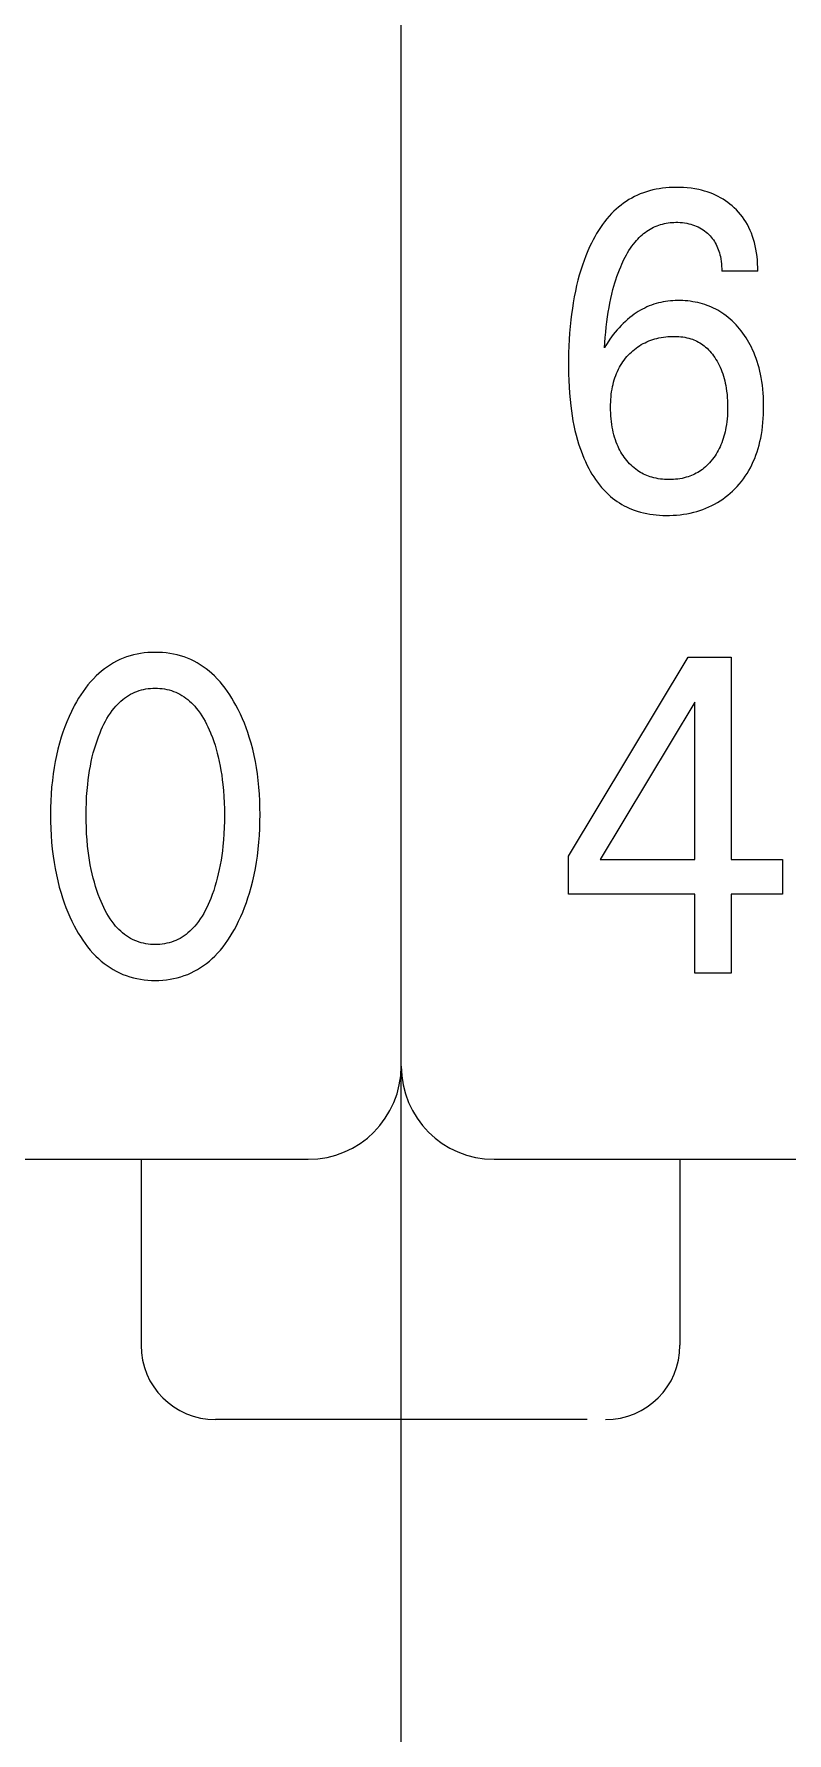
# Model space of a CAD drawing. Extents: x 10 to 952, y 6 to 232.
# Drawn here: x 712.52 to 715.48, y 144.64 to 151.32 of the extents above; entities that cross this region are included whole.
import ezdxf

# ---------------------------------------------------------------- set-up
doc = ezdxf.new("R2010")
doc.units = 0
doc.header["$LTSCALE"] = 5
doc.header["$MEASUREMENT"] = 0
doc.layers.get('0').update_dxf_attribs({"linetype": 'CONTINUOUS'})

msp = doc.modelspace()

# ---------------------------------------------------------------- linework, layer by layer
at = {"color": 7, "linetype": 'Continuous'}
for p, q in [((713.9665, 110.1429), (713.9665, 205.8637)), ((713.9665, 110.1429), (713.9665, 205.8637)), ((713.9665, 145.8738), (713.9665, 205.8637)), ((713.9665, 145.8738), (713.9665, 205.8637)), ((714.8411, 150.6528), (714.8311, 150.6453)), ((714.8514, 150.6599), (714.8411, 150.6528)), ((714.862, 150.6666), (714.8514, 150.6599)), ((714.8728, 150.6729), (714.862, 150.6666)), ((714.8838, 150.6788), (714.8728, 150.6729)), ((714.895, 150.6842), (714.8838, 150.6788)), ((714.9065, 150.6891), (714.895, 150.6842)), ((714.9185, 150.6938), (714.9065, 150.6891)), ((714.9308, 150.6979), (714.9185, 150.6938)), ((714.9432, 150.7016), (714.9308, 150.6979)), ((714.9558, 150.7047), (714.9432, 150.7016)), ((714.9685, 150.7074), (714.9558, 150.7047)), ((714.9813, 150.7097), (714.9685, 150.7074)), ((714.9942, 150.7115), (714.9813, 150.7097)), ((715.0071, 150.713), (714.9942, 150.7115)), ((715.0201, 150.714), (715.0071, 150.713)), ((715.0331, 150.7146), (715.0201, 150.714)), ((715.0461, 150.7149), (715.0331, 150.7146)), ((715.0612, 150.7147), (715.0461, 150.7149)), ((715.0763, 150.714), (715.0612, 150.7147)), ((715.0913, 150.7129), (715.0763, 150.714)), ((715.1063, 150.7111), (715.0913, 150.7129)), ((715.1212, 150.7088), (715.1063, 150.7111)), ((715.136, 150.706), (715.1212, 150.7088)), ((715.1473, 150.7033), (715.136, 150.706)), ((715.1585, 150.7003), (715.1473, 150.7033)), ((715.1696, 150.6969), (715.1585, 150.7003)), ((715.1806, 150.6931), (715.1696, 150.6969)), ((715.1914, 150.6889), (715.1806, 150.6931)), ((715.2021, 150.6843), (715.1914, 150.6889)), ((715.2126, 150.6793), (715.2021, 150.6843)), ((715.2223, 150.674), (715.2126, 150.6793)), ((715.2319, 150.6684), (715.2223, 150.674)), ((715.2412, 150.6624), (715.2319, 150.6684)), ((715.2503, 150.656), (715.2412, 150.6624)), ((715.2591, 150.6493), (715.2503, 150.656)), ((715.2676, 150.6422), (715.2591, 150.6493)), ((714.775, 150.591), (714.7662, 150.58)), ((714.7842, 150.6016), (714.775, 150.591)), ((714.7939, 150.612), (714.7842, 150.6016)), ((714.8027, 150.6208), (714.7939, 150.612)), ((714.8119, 150.6293), (714.8027, 150.6208)), ((714.8214, 150.6375), (714.8119, 150.6293)), ((714.8311, 150.6453), (714.8214, 150.6375)), ((715.2759, 150.6347), (715.2676, 150.6422)), ((715.2844, 150.6263), (715.2759, 150.6347)), ((715.2926, 150.6175), (715.2844, 150.6263)), ((715.3004, 150.6084), (715.2926, 150.6175)), ((715.3078, 150.5989), (715.3004, 150.6084)), ((715.3148, 150.5891), (715.3078, 150.5989)), ((715.3213, 150.5791), (715.3148, 150.5891)), ((714.7276, 150.5211), (714.7209, 150.5086)), ((714.7346, 150.5333), (714.7276, 150.5211)), ((714.742, 150.5453), (714.7346, 150.5333)), ((714.7497, 150.5571), (714.742, 150.5453)), ((714.7578, 150.5687), (714.7497, 150.5571)), ((714.7662, 150.58), (714.7578, 150.5687)), ((714.8965, 150.5117), (714.9019, 150.5173)), ((714.9019, 150.5173), (714.9075, 150.5227)), ((714.9075, 150.5227), (714.9133, 150.528)), ((714.9133, 150.528), (714.9193, 150.533)), ((714.9193, 150.533), (714.9254, 150.5378)), ((714.9254, 150.5378), (714.9317, 150.5424)), ((714.9317, 150.5424), (714.9381, 150.5468)), ((714.9381, 150.5468), (714.9447, 150.5508)), ((714.9447, 150.5508), (714.9515, 150.5546)), ((714.9515, 150.5546), (714.9584, 150.5582)), ((714.9584, 150.5582), (714.9652, 150.5613)), ((714.9652, 150.5613), (714.9722, 150.5641)), ((714.9722, 150.5641), (714.9793, 150.5666)), ((714.9793, 150.5666), (714.9864, 150.5689)), ((714.9864, 150.5689), (714.9937, 150.5709)), ((714.9937, 150.5709), (715.0011, 150.5726)), ((715.0011, 150.5726), (715.0085, 150.574)), ((715.0085, 150.574), (715.016, 150.5752)), ((715.016, 150.5752), (715.0235, 150.5762)), ((715.0235, 150.5762), (715.031, 150.5769)), ((715.031, 150.5769), (715.0386, 150.5773)), ((715.0386, 150.5773), (715.0461, 150.5775)), ((715.0461, 150.5775), (715.0547, 150.5775)), ((715.0547, 150.5775), (715.0633, 150.5771)), ((715.0633, 150.5771), (715.0719, 150.5764)), ((715.0719, 150.5764), (715.0804, 150.5753)), ((715.0804, 150.5753), (715.0889, 150.5739)), ((715.0889, 150.5739), (715.0973, 150.5721)), ((715.0973, 150.5721), (715.1048, 150.5703)), ((715.1048, 150.5703), (715.1123, 150.5681)), ((715.1123, 150.5681), (715.1196, 150.5655)), ((715.1196, 150.5655), (715.1268, 150.5627)), ((715.1268, 150.5627), (715.1339, 150.5595)), ((715.1339, 150.5595), (715.1407, 150.556)), ((715.1407, 150.556), (715.1472, 150.5523)), ((715.1472, 150.5523), (715.1534, 150.5482)), ((715.1534, 150.5482), (715.1595, 150.5439)), ((715.1595, 150.5439), (715.1653, 150.5392)), ((715.1653, 150.5392), (715.1709, 150.5343)), ((715.1709, 150.5343), (715.1763, 150.5291)), ((715.1763, 150.5291), (715.181, 150.5242)), ((715.181, 150.5242), (715.1855, 150.519)), ((715.1855, 150.519), (715.1897, 150.5137)), ((715.3274, 150.5687), (715.3213, 150.5791)), ((715.3333, 150.5575), (715.3274, 150.5687)), ((715.3386, 150.546), (715.3333, 150.5575)), ((715.3435, 150.5343), (715.3386, 150.546)), ((715.3479, 150.5224), (715.3435, 150.5343)), ((715.3518, 150.5103), (715.3479, 150.5224)), ((714.7001, 150.4649), (714.6924, 150.4464)), ((714.7083, 150.4833), (714.7001, 150.4649)), ((714.7145, 150.496), (714.7083, 150.4833)), ((714.7209, 150.5086), (714.7145, 150.496)), ((714.8467, 150.4403), (714.8516, 150.4493)), ((714.8516, 150.4493), (714.8567, 150.4582)), ((714.8567, 150.4582), (714.862, 150.4669)), ((714.862, 150.4669), (714.8676, 150.4755)), ((714.8676, 150.4755), (714.8735, 150.4839)), ((714.8735, 150.4839), (714.8797, 150.4921)), ((714.8797, 150.4921), (714.8861, 150.5001)), ((714.8861, 150.5001), (714.8912, 150.506)), ((714.8912, 150.506), (714.8965, 150.5117)), ((715.1897, 150.5137), (715.1938, 150.5082)), ((715.1938, 150.5082), (715.1976, 150.5026)), ((715.1976, 150.5026), (715.2011, 150.4968)), ((715.2011, 150.4968), (715.2044, 150.4909)), ((715.2044, 150.4909), (715.2076, 150.4844)), ((715.2076, 150.4844), (715.2106, 150.4777)), ((715.2106, 150.4777), (715.2132, 150.471)), ((715.2132, 150.471), (715.2156, 150.4641)), ((715.2156, 150.4641), (715.2177, 150.4572)), ((715.2177, 150.4572), (715.2196, 150.4501)), ((715.2196, 150.4501), (715.2212, 150.443)), ((715.3552, 150.4981), (715.3518, 150.5103)), ((715.3583, 150.4857), (715.3552, 150.4981)), ((715.3612, 150.4715), (715.3583, 150.4857)), ((715.3636, 150.4572), (715.3612, 150.4715)), ((715.3655, 150.4429), (715.3636, 150.4572)), ((714.6725, 150.3895), (714.6668, 150.3703)), ((714.6786, 150.4086), (714.6725, 150.3895)), ((714.6853, 150.4276), (714.6786, 150.4086)), ((714.6924, 150.4464), (714.6853, 150.4276)), ((714.8194, 150.3779), (714.8242, 150.3906)), ((714.8242, 150.3906), (714.8294, 150.4032)), ((714.8294, 150.4032), (714.8334, 150.4126)), ((714.8334, 150.4126), (714.8376, 150.4219)), ((714.8376, 150.4219), (714.8421, 150.4312)), ((714.8421, 150.4312), (714.8467, 150.4403)), ((715.2212, 150.443), (715.2231, 150.4335)), ((715.2231, 150.4335), (715.2245, 150.4239)), ((715.2245, 150.4239), (715.2256, 150.4143)), ((715.2256, 150.4143), (715.2263, 150.4047)), ((715.2263, 150.4047), (715.2267, 150.3951)), ((715.2267, 150.3951), (715.2269, 150.3856)), ((715.3686, 150.3856), (715.2269, 150.3856)), ((715.3669, 150.4285), (715.3655, 150.4429)), ((715.3679, 150.4141), (715.3669, 150.4285)), ((715.3684, 150.3998), (715.3679, 150.4141)), ((715.3686, 150.3856), (715.3684, 150.3998)), ((714.6561, 150.3288), (714.6512, 150.3066)), ((714.6615, 150.3509), (714.6561, 150.3288)), ((714.6668, 150.3703), (714.6615, 150.3509)), ((714.7991, 150.313), (714.8027, 150.3261)), ((714.8027, 150.3261), (714.8065, 150.3392)), ((714.8065, 150.3392), (714.8105, 150.3522)), ((714.8105, 150.3522), (714.8148, 150.3651)), ((714.8148, 150.3651), (714.8194, 150.3779)), ((714.6428, 150.2618), (714.6393, 150.2393)), ((714.6468, 150.2842), (714.6428, 150.2618)), ((714.6512, 150.3066), (714.6468, 150.2842)), ((714.7837, 150.2425), (714.7871, 150.2602)), ((714.7871, 150.2602), (714.7907, 150.2779)), ((714.7907, 150.2779), (714.7948, 150.2955)), ((714.7948, 150.2955), (714.7991, 150.313)), ((714.9413, 150.2488), (714.9324, 150.245)), ((714.9502, 150.2522), (714.9413, 150.2488)), ((714.9592, 150.2554), (714.9502, 150.2522)), ((714.9684, 150.2583), (714.9592, 150.2554)), ((714.9776, 150.2608), (714.9684, 150.2583)), ((714.987, 150.263), (714.9776, 150.2608)), ((714.9964, 150.2649), (714.987, 150.263)), ((715.0058, 150.2665), (714.9964, 150.2649)), ((715.0154, 150.2678), (715.0058, 150.2665)), ((715.0249, 150.2688), (715.0154, 150.2678)), ((715.0345, 150.2696), (715.0249, 150.2688)), ((715.0441, 150.2701), (715.0345, 150.2696)), ((715.0538, 150.2703), (715.0441, 150.2701)), ((715.0637, 150.2702), (715.0538, 150.2703)), ((715.0736, 150.2699), (715.0637, 150.2702)), ((715.0835, 150.2693), (715.0736, 150.2699)), ((715.0934, 150.2685), (715.0835, 150.2693)), ((715.1032, 150.2673), (715.0934, 150.2685)), ((715.113, 150.2658), (715.1032, 150.2673)), ((715.1228, 150.2641), (715.113, 150.2658)), ((715.1325, 150.262), (715.1228, 150.2641)), ((715.1421, 150.2596), (715.1325, 150.262)), ((715.1516, 150.257), (715.1421, 150.2596)), ((715.1605, 150.2542), (715.1516, 150.257)), ((715.1692, 150.2511), (715.1605, 150.2542)), ((715.1779, 150.2478), (715.1692, 150.2511)), ((714.6335, 150.1942), (714.6308, 150.1684)), ((714.6362, 150.2168), (714.6335, 150.1942)), ((714.6393, 150.2393), (714.6362, 150.2168)), ((714.7728, 150.1661), (714.7752, 150.1865)), ((714.7752, 150.1865), (714.778, 150.2068)), ((714.778, 150.2068), (714.7807, 150.2247)), ((714.7807, 150.2247), (714.7837, 150.2425)), ((714.8477, 150.1883), (714.8392, 150.1802)), ((714.8564, 150.1961), (714.8477, 150.1883)), ((714.8654, 150.2036), (714.8564, 150.1961)), ((714.8747, 150.2108), (714.8654, 150.2036)), ((714.8825, 150.2164), (714.8747, 150.2108)), ((714.8904, 150.2218), (714.8825, 150.2164)), ((714.8985, 150.227), (714.8904, 150.2218)), ((714.9068, 150.2319), (714.8985, 150.227)), ((714.9152, 150.2365), (714.9068, 150.2319)), ((714.9238, 150.2409), (714.9152, 150.2365)), ((714.9324, 150.245), (714.9238, 150.2409)), ((715.1864, 150.2442), (715.1779, 150.2478)), ((715.1949, 150.2403), (715.1864, 150.2442)), ((715.2032, 150.2362), (715.1949, 150.2403)), ((715.2113, 150.2318), (715.2032, 150.2362)), ((715.2193, 150.2272), (715.2113, 150.2318)), ((715.2272, 150.2222), (715.2193, 150.2272)), ((715.2349, 150.2171), (715.2272, 150.2222)), ((715.2435, 150.2108), (715.2349, 150.2171)), ((715.2518, 150.2042), (715.2435, 150.2108)), ((715.2599, 150.1973), (715.2518, 150.2042)), ((715.2678, 150.1901), (715.2599, 150.1973)), ((715.2754, 150.1827), (715.2678, 150.1901)), ((715.2828, 150.175), (715.2754, 150.1827)), ((714.6269, 150.1168), (714.6256, 150.0909)), ((714.6286, 150.1426), (714.6269, 150.1168)), ((714.6308, 150.1684), (714.6286, 150.1426)), ((714.7672, 150.1049), (714.7688, 150.1253)), ((714.7688, 150.1253), (714.7706, 150.1457)), ((714.7706, 150.1457), (714.7728, 150.1661)), ((714.7872, 150.119), (714.7757, 150.1016)), ((714.8002, 150.1365), (714.7872, 150.119)), ((714.8076, 150.1456), (714.8002, 150.1365)), ((714.8151, 150.1546), (714.8076, 150.1456)), ((714.8229, 150.1633), (714.8151, 150.1546)), ((714.8309, 150.1719), (714.8229, 150.1633)), ((714.8392, 150.1802), (714.8309, 150.1719)), ((714.9477, 150.1142), (714.9555, 150.1168)), ((714.9555, 150.1168), (714.9634, 150.1192)), ((714.9634, 150.1192), (714.9713, 150.1213)), ((714.9713, 150.1213), (714.98, 150.1233)), ((714.98, 150.1233), (714.9888, 150.1251)), ((714.9888, 150.1251), (714.9976, 150.1265)), ((714.9976, 150.1265), (715.0065, 150.1276)), ((715.0065, 150.1276), (715.0154, 150.1285)), ((715.0154, 150.1285), (715.0243, 150.1291)), ((715.0243, 150.1291), (715.0333, 150.1294)), ((715.0333, 150.1294), (715.0423, 150.1294)), ((715.0423, 150.1294), (715.0502, 150.1292)), ((715.0502, 150.1292), (715.0582, 150.1288)), ((715.0582, 150.1288), (715.0661, 150.1281)), ((715.0661, 150.1281), (715.074, 150.1271)), ((715.074, 150.1271), (715.0819, 150.1259)), ((715.0819, 150.1259), (715.0897, 150.1243)), ((715.0897, 150.1243), (715.0974, 150.1225)), ((715.0974, 150.1225), (715.105, 150.1202)), ((715.105, 150.1202), (715.1112, 150.1181)), ((715.1112, 150.1181), (715.1174, 150.1157)), ((715.1174, 150.1157), (715.1235, 150.1131)), ((715.2899, 150.167), (715.2828, 150.175)), ((715.2968, 150.1589), (715.2899, 150.167)), ((715.3035, 150.1506), (715.2968, 150.1589)), ((715.3099, 150.1419), (715.3035, 150.1506)), ((715.3161, 150.1331), (715.3099, 150.1419)), ((715.3221, 150.1241), (715.3161, 150.1331)), ((715.3278, 150.1149), (715.3221, 150.1241)), ((715.3332, 150.1056), (715.3278, 150.1149)), ((714.6247, 150.065), (714.6242, 150.0391)), ((714.6256, 150.0909), (714.6247, 150.065)), ((714.7658, 150.0845), (714.7672, 150.1049)), ((714.7706, 150.0932), (714.7658, 150.0845)), ((714.7757, 150.1016), (714.7706, 150.0932)), ((714.8487, 150.0434), (714.8542, 150.05)), ((714.8542, 150.05), (714.86, 150.0564)), ((714.86, 150.0564), (714.8657, 150.0622)), ((714.8657, 150.0622), (714.8715, 150.0678)), ((714.8715, 150.0678), (714.8776, 150.0733)), ((714.8776, 150.0733), (714.8838, 150.0785)), ((714.8838, 150.0785), (714.8902, 150.0835)), ((714.8902, 150.0835), (714.8968, 150.0882)), ((714.8968, 150.0882), (714.9036, 150.0927)), ((714.9036, 150.0927), (714.9105, 150.0969)), ((714.9105, 150.0969), (714.9177, 150.1009)), ((714.9177, 150.1009), (714.925, 150.1046)), ((714.925, 150.1046), (714.9325, 150.1081)), ((714.9325, 150.1081), (714.94, 150.1113)), ((714.94, 150.1113), (714.9477, 150.1142)), ((715.1235, 150.1131), (715.1294, 150.1103)), ((715.1294, 150.1103), (715.1353, 150.1072)), ((715.1353, 150.1072), (715.141, 150.1039)), ((715.141, 150.1039), (715.1466, 150.1003)), ((715.1466, 150.1003), (715.152, 150.0966)), ((715.152, 150.0966), (715.1573, 150.0926)), ((715.1573, 150.0926), (715.1634, 150.0877)), ((715.1634, 150.0877), (715.1692, 150.0825)), ((715.1692, 150.0825), (715.1748, 150.077)), ((715.1748, 150.077), (715.1801, 150.0713)), ((715.1801, 150.0713), (715.1852, 150.0654)), ((715.1852, 150.0654), (715.1901, 150.0593)), ((715.1901, 150.0593), (715.1948, 150.0531)), ((715.1948, 150.0531), (715.1993, 150.0467)), ((715.3384, 150.0962), (715.3332, 150.1056)), ((715.3433, 150.0866), (715.3384, 150.0962)), ((715.348, 150.0769), (715.3433, 150.0866)), ((715.3524, 150.067), (715.348, 150.0769)), ((715.3573, 150.055), (715.3524, 150.067)), ((715.3618, 150.0429), (715.3573, 150.055)), ((714.6242, 150.0391), (714.6241, 150.0132)), ((714.6241, 150.0132), (714.6245, 149.9817)), ((714.6245, 149.9817), (714.6252, 149.9566)), ((714.8099, 149.9754), (714.8133, 149.9838)), ((714.8133, 149.9838), (714.8169, 149.9921)), ((714.8169, 149.9921), (714.8208, 150.0003)), ((714.8208, 150.0003), (714.8248, 150.0079)), ((714.8248, 150.0079), (714.8291, 150.0153)), ((714.8291, 150.0153), (714.8336, 150.0226)), ((714.8336, 150.0226), (714.8384, 150.0297)), ((714.8384, 150.0297), (714.8434, 150.0366)), ((714.8434, 150.0366), (714.8487, 150.0434)), ((715.1993, 150.0467), (715.2041, 150.0392)), ((715.2041, 150.0392), (715.2086, 150.0316)), ((715.2086, 150.0316), (715.2129, 150.0239)), ((715.2129, 150.0239), (715.2169, 150.016)), ((715.2169, 150.016), (715.2207, 150.008)), ((715.2207, 150.008), (715.2241, 149.9999)), ((715.2241, 149.9999), (715.2274, 149.9917)), ((715.2274, 149.9917), (715.2306, 149.9826)), ((715.2306, 149.9826), (715.2335, 149.9735)), ((715.366, 150.0306), (715.3618, 150.0429)), ((715.3698, 150.0183), (715.366, 150.0306)), ((715.3733, 150.0058), (715.3698, 150.0183)), ((715.3764, 149.9932), (715.3733, 150.0058)), ((715.3793, 149.9805), (715.3764, 149.9932)), ((714.6252, 149.9566), (714.6264, 149.9314)), ((714.6264, 149.9314), (714.628, 149.9063)), ((714.7938, 149.9119), (714.7954, 149.922)), ((714.7954, 149.922), (714.7974, 149.9319)), ((714.7974, 149.9319), (714.7993, 149.9408)), ((714.7993, 149.9408), (714.8016, 149.9496)), ((714.8016, 149.9496), (714.8041, 149.9583)), ((714.8041, 149.9583), (714.8069, 149.9669)), ((714.8069, 149.9669), (714.8099, 149.9754)), ((715.2335, 149.9735), (715.2362, 149.9642)), ((715.2362, 149.9642), (715.2386, 149.9549)), ((715.2386, 149.9549), (715.2407, 149.9455)), ((715.2407, 149.9455), (715.2426, 149.936)), ((715.2426, 149.936), (715.2442, 149.9265)), ((715.2442, 149.9265), (715.246, 149.9141)), ((715.3817, 149.9678), (715.3793, 149.9805)), ((715.3843, 149.9527), (715.3817, 149.9678)), ((715.3864, 149.9374), (715.3843, 149.9527)), ((715.3882, 149.9221), (715.3864, 149.9374)), ((715.3895, 149.9068), (715.3882, 149.9221)), ((714.628, 149.9063), (714.6302, 149.8812)), ((714.6302, 149.8812), (714.6329, 149.8562)), ((714.6329, 149.8562), (714.6355, 149.8368)), ((714.7895, 149.8512), (714.7897, 149.8614)), ((714.7896, 149.8399), (714.7895, 149.8512)), ((714.7897, 149.8614), (714.79, 149.8715)), ((714.79, 149.8715), (714.7906, 149.8817)), ((714.7906, 149.8817), (714.7914, 149.8918)), ((714.7914, 149.8918), (714.7925, 149.9019)), ((714.7925, 149.9019), (714.7938, 149.9119)), ((715.246, 149.9141), (715.2475, 149.9016)), ((715.2475, 149.9016), (715.2485, 149.889)), ((715.2485, 149.889), (715.2493, 149.8764)), ((715.2493, 149.8764), (715.2497, 149.8638)), ((715.2497, 149.8638), (715.2498, 149.8512)), ((715.2498, 149.8512), (715.2497, 149.8398)), ((715.3905, 149.8915), (715.3895, 149.9068)), ((715.3912, 149.8761), (715.3905, 149.8915)), ((715.3915, 149.853), (715.3912, 149.8761)), ((715.3914, 149.8374), (715.3915, 149.853)), ((714.6355, 149.8368), (714.6384, 149.8175)), ((714.6384, 149.8175), (714.6417, 149.7982)), ((714.6417, 149.7982), (714.6454, 149.779)), ((714.79, 149.8286), (714.7896, 149.8399)), ((714.7906, 149.8172), (714.79, 149.8286)), ((714.7915, 149.806), (714.7906, 149.8172)), ((714.7927, 149.7947), (714.7915, 149.806)), ((714.7942, 149.7835), (714.7927, 149.7947)), ((714.7961, 149.7723), (714.7942, 149.7835)), ((715.2451, 149.7827), (715.2433, 149.7714)), ((715.2466, 149.7941), (715.2451, 149.7827)), ((715.2478, 149.8055), (715.2466, 149.7941)), ((715.2487, 149.8169), (715.2478, 149.8055)), ((715.2493, 149.8283), (715.2487, 149.8169)), ((715.2497, 149.8398), (715.2493, 149.8283)), ((715.3872, 149.7754), (715.3888, 149.7909)), ((715.3888, 149.7909), (715.39, 149.8064)), ((715.39, 149.8064), (715.3909, 149.8219)), ((715.3909, 149.8219), (715.3914, 149.8374)), ((714.6454, 149.779), (714.6496, 149.7599)), ((714.6496, 149.7599), (714.6543, 149.741)), ((714.6543, 149.741), (714.6595, 149.7221)), ((714.6595, 149.7221), (714.6638, 149.7078)), ((714.798, 149.7624), (714.7961, 149.7723)), ((714.8002, 149.7525), (714.798, 149.7624)), ((714.8027, 149.7427), (714.8002, 149.7525)), ((714.8055, 149.733), (714.8027, 149.7427)), ((714.8086, 149.7234), (714.8055, 149.733)), ((714.812, 149.7139), (714.8086, 149.7234)), ((715.23, 149.7199), (715.2269, 149.7116)), ((715.2328, 149.7283), (715.23, 149.7199)), ((715.2354, 149.7368), (715.2328, 149.7283)), ((715.2377, 149.7454), (715.2354, 149.7368)), ((715.2398, 149.754), (715.2377, 149.7454)), ((715.2416, 149.7627), (715.2398, 149.754)), ((715.2433, 149.7714), (715.2416, 149.7627)), ((715.3736, 149.7025), (715.377, 149.7159)), ((715.377, 149.7159), (715.3799, 149.7293)), ((715.3799, 149.7293), (715.3828, 149.7446)), ((715.3828, 149.7446), (715.3852, 149.76)), ((715.3852, 149.76), (715.3872, 149.7754)), ((714.6638, 149.7078), (714.6684, 149.6935)), ((714.6684, 149.6935), (714.6734, 149.6794)), ((714.6734, 149.6794), (714.6787, 149.6654)), ((714.6787, 149.6654), (714.6844, 149.6515)), ((714.6844, 149.6515), (714.6905, 149.6378)), ((714.8157, 149.7045), (714.812, 149.7139)), ((714.819, 149.697), (714.8157, 149.7045)), ((714.8226, 149.6896), (714.819, 149.697)), ((714.8263, 149.6823), (714.8226, 149.6896)), ((714.8303, 149.6752), (714.8263, 149.6823)), ((714.8345, 149.6681), (714.8303, 149.6752)), ((714.8389, 149.6612), (714.8345, 149.6681)), ((714.8436, 149.6545), (714.8389, 149.6612)), ((714.8485, 149.6479), (714.8436, 149.6545)), ((714.8536, 149.6415), (714.8485, 149.6479)), ((715.1958, 149.6535), (715.1909, 149.647)), ((715.2004, 149.6603), (715.1958, 149.6535)), ((715.2049, 149.6671), (715.2004, 149.6603)), ((715.2091, 149.6741), (715.2049, 149.6671)), ((715.213, 149.6813), (715.2091, 149.6741)), ((715.2168, 149.6885), (715.213, 149.6813)), ((715.2203, 149.6959), (715.2168, 149.6885)), ((715.2236, 149.7033), (715.2203, 149.6959)), ((715.2269, 149.7116), (715.2236, 149.7033)), ((715.3509, 149.6374), (715.3563, 149.6501)), ((715.3563, 149.6501), (715.3613, 149.6629)), ((715.3613, 149.6629), (715.3658, 149.676)), ((715.3658, 149.676), (715.3699, 149.6892)), ((715.3699, 149.6892), (715.3736, 149.7025)), ((714.6905, 149.6378), (714.6969, 149.6243)), ((714.6969, 149.6243), (714.7037, 149.6109)), ((714.7037, 149.6109), (714.71, 149.5996)), ((714.71, 149.5996), (714.7165, 149.5884)), ((714.7165, 149.5884), (714.7234, 149.5774)), ((714.8588, 149.6353), (714.8536, 149.6415)), ((714.8643, 149.6293), (714.8588, 149.6353)), ((714.8701, 149.6236), (714.8643, 149.6293)), ((714.876, 149.618), (714.8701, 149.6236)), ((714.8821, 149.6127), (714.876, 149.618)), ((714.8885, 149.6076), (714.8821, 149.6127)), ((714.8951, 149.6029), (714.8885, 149.6076)), ((714.9009, 149.599), (714.8951, 149.6029)), ((714.9069, 149.5953), (714.9009, 149.599)), ((714.913, 149.5918), (714.9069, 149.5953)), ((714.9193, 149.5886), (714.913, 149.5918)), ((714.9256, 149.5856), (714.9193, 149.5886)), ((714.9321, 149.5828), (714.9256, 149.5856)), ((714.9386, 149.5803), (714.9321, 149.5828)), ((715.1074, 149.5826), (715.1008, 149.5801)), ((715.1139, 149.5854), (715.1074, 149.5826)), ((715.1202, 149.5883), (715.1139, 149.5854)), ((715.1265, 149.5915), (715.1202, 149.5883)), ((715.1327, 149.595), (715.1265, 149.5915)), ((715.1387, 149.5986), (715.1327, 149.595)), ((715.1446, 149.6025), (715.1387, 149.5986)), ((715.1508, 149.607), (715.1446, 149.6025)), ((715.1568, 149.6117), (715.1508, 149.607)), ((715.1627, 149.6167), (715.1568, 149.6117)), ((715.1683, 149.6219), (715.1627, 149.6167)), ((715.1738, 149.6273), (715.1683, 149.6219)), ((715.179, 149.6328), (715.1738, 149.6273)), ((715.1841, 149.6386), (715.179, 149.6328)), ((715.1909, 149.647), (715.1841, 149.6386)), ((715.3191, 149.5802), (715.3262, 149.591)), ((715.3262, 149.591), (715.3329, 149.6021)), ((715.3329, 149.6021), (715.3392, 149.6134)), ((715.3392, 149.6134), (715.3451, 149.6249)), ((715.3451, 149.6249), (715.3509, 149.6374)), ((714.7234, 149.5774), (714.7306, 149.5667)), ((714.7306, 149.5667), (714.7381, 149.5562)), ((714.7381, 149.5562), (714.746, 149.5459)), ((714.746, 149.5459), (714.7542, 149.536)), ((714.7542, 149.536), (714.7628, 149.5264)), ((714.7628, 149.5264), (714.7718, 149.5171)), ((714.7718, 149.5171), (714.7811, 149.5082)), ((714.9453, 149.578), (714.9386, 149.5803)), ((714.952, 149.5759), (714.9453, 149.578)), ((714.9602, 149.5737), (714.952, 149.5759)), ((714.9685, 149.5718), (714.9602, 149.5737)), ((714.9769, 149.5702), (714.9685, 149.5718)), ((714.9853, 149.569), (714.9769, 149.5702)), ((714.9937, 149.5681), (714.9853, 149.569)), ((715.0022, 149.5674), (714.9937, 149.5681)), ((715.0108, 149.567), (715.0022, 149.5674)), ((715.0193, 149.5669), (715.0108, 149.567)), ((715.0279, 149.567), (715.0193, 149.5669)), ((715.0365, 149.5674), (715.0279, 149.567)), ((715.0451, 149.568), (715.0365, 149.5674)), ((715.0537, 149.5689), (715.0451, 149.568)), ((715.0622, 149.5702), (715.0537, 149.5689)), ((715.0707, 149.5717), (715.0622, 149.5702)), ((715.0791, 149.5736), (715.0707, 149.5717)), ((715.0874, 149.5758), (715.0791, 149.5736)), ((715.0941, 149.5778), (715.0874, 149.5758)), ((715.1008, 149.5801), (715.0941, 149.5778)), ((715.2601, 149.5133), (715.2694, 149.5217)), ((715.2694, 149.5217), (715.2783, 149.5305)), ((715.2783, 149.5305), (715.287, 149.5396)), ((715.287, 149.5396), (715.2956, 149.5493)), ((715.2956, 149.5493), (715.3038, 149.5593)), ((715.3038, 149.5593), (715.3116, 149.5696)), ((715.3116, 149.5696), (715.3191, 149.5802)), ((714.7811, 149.5082), (714.7892, 149.501)), ((714.7892, 149.501), (714.7976, 149.4941)), ((714.7976, 149.4941), (714.8062, 149.4875)), ((714.8062, 149.4875), (714.8151, 149.4812)), ((714.8151, 149.4812), (714.8242, 149.4753)), ((714.8242, 149.4753), (714.8335, 149.4696)), ((714.8335, 149.4696), (714.8429, 149.4643)), ((714.8429, 149.4643), (714.8526, 149.4593)), ((714.8526, 149.4593), (714.8624, 149.4547)), ((714.8624, 149.4547), (714.8724, 149.4505)), ((714.8724, 149.4505), (714.8825, 149.4466)), ((715.1406, 149.4456), (715.1526, 149.4497)), ((715.1526, 149.4497), (715.1643, 149.4543)), ((715.1643, 149.4543), (715.1759, 149.4592)), ((715.1759, 149.4592), (715.1873, 149.4645)), ((715.1873, 149.4645), (715.1985, 149.4703)), ((715.1985, 149.4703), (715.2095, 149.4765)), ((715.2095, 149.4765), (715.2202, 149.4831)), ((715.2202, 149.4831), (715.2306, 149.49)), ((715.2306, 149.49), (715.2407, 149.4974)), ((715.2407, 149.4974), (715.2506, 149.5052)), ((715.2506, 149.5052), (715.2601, 149.5133)), ((714.8825, 149.4466), (714.8945, 149.4425)), ((714.8945, 149.4425), (714.9067, 149.4389)), ((714.9067, 149.4389), (714.9191, 149.4358)), ((714.9191, 149.4358), (714.9316, 149.4331)), ((714.9316, 149.4331), (714.9441, 149.4309)), ((714.9441, 149.4309), (714.9568, 149.4292)), ((714.9568, 149.4292), (714.9695, 149.4278)), ((714.9695, 149.4278), (714.9822, 149.4269)), ((714.9822, 149.4269), (714.995, 149.4263)), ((714.995, 149.4263), (715.0078, 149.426)), ((715.0078, 149.426), (715.0216, 149.4261)), ((715.0216, 149.4261), (715.0353, 149.4266)), ((715.0353, 149.4266), (715.049, 149.4276)), ((715.049, 149.4276), (715.0626, 149.4289)), ((715.0626, 149.4289), (715.0762, 149.4306)), ((715.0762, 149.4306), (715.0897, 149.4329)), ((715.0897, 149.4329), (715.1031, 149.4355)), ((715.1031, 149.4355), (715.1164, 149.4386)), ((715.1164, 149.4386), (715.1286, 149.4419)), ((715.1286, 149.4419), (715.1406, 149.4456)), ((712.835, 148.8466), (712.8229, 148.8394)), ((712.8475, 148.8534), (712.835, 148.8466)), ((712.8601, 148.8595), (712.8475, 148.8534)), ((712.8731, 148.865), (712.8601, 148.8595)), ((712.8865, 148.87), (712.8731, 148.865)), ((712.9002, 148.8744), (712.8865, 148.87)), ((712.914, 148.8781), (712.9002, 148.8744)), ((712.928, 148.8812), (712.914, 148.8781)), ((712.9421, 148.8837), (712.928, 148.8812)), ((712.9564, 148.8857), (712.9421, 148.8837)), ((712.9707, 148.887), (712.9564, 148.8857)), ((712.9851, 148.8879), (712.9707, 148.887)), ((712.9995, 148.8881), (712.9851, 148.8879)), ((713.014, 148.8879), (712.9995, 148.8881)), ((713.0284, 148.8871), (713.014, 148.8879)), ((713.0428, 148.8857), (713.0284, 148.8871)), ((713.0571, 148.8838), (713.0428, 148.8857)), ((713.0713, 148.8812), (713.0571, 148.8838)), ((713.0853, 148.8781), (713.0713, 148.8812)), ((713.0992, 148.8744), (713.0853, 148.8781)), ((713.1129, 148.87), (713.0992, 148.8744)), ((713.1263, 148.865), (713.1129, 148.87)), ((713.1393, 148.8595), (713.1263, 148.865)), ((713.152, 148.8534), (713.1393, 148.8595)), ((713.1644, 148.8466), (713.152, 148.8534)), ((713.1765, 148.8394), (713.1644, 148.8466)), ((714.6241, 148.0879), (715.095, 148.8696)), ((715.095, 148.8696), (715.2638, 148.8696)), ((715.2638, 148.8696), (715.2638, 148.0738)), ((712.7561, 148.7844), (712.7453, 148.7727)), ((712.7674, 148.7958), (712.7561, 148.7844)), ((712.7777, 148.8054), (712.7674, 148.7958)), ((712.7885, 148.8146), (712.7777, 148.8054)), ((712.7996, 148.8233), (712.7885, 148.8146)), ((712.8111, 148.8316), (712.7996, 148.8233)), ((712.8229, 148.8394), (712.8111, 148.8316)), ((713.1883, 148.8316), (713.1765, 148.8394)), ((713.1998, 148.8233), (713.1883, 148.8316)), ((713.2109, 148.8146), (713.1998, 148.8233)), ((713.2217, 148.8054), (713.2109, 148.8146)), ((713.2321, 148.7958), (713.2217, 148.8054)), ((713.2433, 148.7844), (713.2321, 148.7958)), ((713.2541, 148.7727), (713.2433, 148.7844)), ((712.7068, 148.7217), (712.6982, 148.7081)), ((712.7158, 148.7349), (712.7068, 148.7217)), ((712.7251, 148.7479), (712.7158, 148.7349)), ((712.735, 148.7604), (712.7251, 148.7479)), ((712.7453, 148.7727), (712.735, 148.7604)), ((712.879, 148.7083), (712.8866, 148.7138)), ((712.8866, 148.7138), (712.8944, 148.7188)), ((712.8944, 148.7188), (712.9025, 148.7235)), ((712.9025, 148.7235), (712.9108, 148.7278)), ((712.9108, 148.7278), (712.9191, 148.7316)), ((712.9191, 148.7316), (712.9276, 148.7349)), ((712.9276, 148.7349), (712.9362, 148.7378)), ((712.9362, 148.7378), (712.945, 148.7404)), ((712.945, 148.7404), (712.9539, 148.7425)), ((712.9539, 148.7425), (712.9629, 148.7442)), ((712.9629, 148.7442), (712.972, 148.7456)), ((712.972, 148.7456), (712.9811, 148.7465)), ((712.9811, 148.7465), (712.9903, 148.7471)), ((712.9903, 148.7471), (712.9995, 148.7473)), ((712.9995, 148.7473), (713.0087, 148.7471)), ((713.0087, 148.7471), (713.0179, 148.7465)), ((713.0179, 148.7465), (713.0271, 148.7456)), ((713.0271, 148.7456), (713.0362, 148.7442)), ((713.0362, 148.7442), (713.0452, 148.7425)), ((713.0452, 148.7425), (713.0541, 148.7404)), ((713.0541, 148.7404), (713.0629, 148.7378)), ((713.0629, 148.7378), (713.0715, 148.7349)), ((713.0715, 148.7349), (713.08, 148.7316)), ((713.08, 148.7316), (713.0883, 148.7278)), ((713.0883, 148.7278), (713.0966, 148.7235)), ((713.0966, 148.7235), (713.1046, 148.7188)), ((713.1046, 148.7188), (713.1125, 148.7138)), ((713.1125, 148.7138), (713.1201, 148.7083)), ((713.2643, 148.7604), (713.2541, 148.7727)), ((713.2741, 148.7478), (713.2643, 148.7604)), ((713.2835, 148.7349), (713.2741, 148.7478)), ((713.2924, 148.7216), (713.2835, 148.7349)), ((713.3009, 148.7081), (713.2924, 148.7216)), ((712.6696, 148.6556), (712.6604, 148.6359)), ((712.6795, 148.6751), (712.6696, 148.6556)), ((712.6823, 148.6804), (712.6795, 148.6751)), ((712.6901, 148.6943), (712.6823, 148.6804)), ((712.6982, 148.7081), (712.6901, 148.6943)), ((712.8162, 148.639), (712.8232, 148.6494)), ((712.8232, 148.6494), (712.8305, 148.6596)), ((712.8305, 148.6596), (712.8384, 148.6694)), ((712.8384, 148.6694), (712.8445, 148.6765)), ((712.8445, 148.6765), (712.8509, 148.6834)), ((712.8509, 148.6834), (712.8575, 148.69)), ((712.8575, 148.69), (712.8644, 148.6964)), ((712.8644, 148.6964), (712.8716, 148.7025)), ((712.8716, 148.7025), (712.879, 148.7083)), ((713.1201, 148.7083), (713.1275, 148.7025)), ((713.1275, 148.7025), (713.1346, 148.6964)), ((713.1346, 148.6964), (713.1415, 148.69)), ((713.1415, 148.69), (713.1482, 148.6834)), ((713.1482, 148.6834), (713.1546, 148.6765)), ((713.1546, 148.6765), (713.1607, 148.6694)), ((713.1607, 148.6694), (713.1685, 148.6596)), ((713.1685, 148.6596), (713.1759, 148.6494)), ((713.1759, 148.6494), (713.1828, 148.639)), ((713.309, 148.6943), (713.3009, 148.7081)), ((713.3168, 148.6804), (713.309, 148.6943)), ((713.3258, 148.663), (713.3168, 148.6804)), ((713.3343, 148.6454), (713.3258, 148.663)), ((715.1208, 148.6927), (714.749, 148.0738)), ((715.1208, 148.0738), (715.1208, 148.6927)), ((712.6439, 148.5956), (712.6365, 148.5751)), ((712.6518, 148.6158), (712.6439, 148.5956)), ((712.6604, 148.6359), (712.6518, 148.6158)), ((712.7823, 148.5721), (712.7871, 148.5836)), ((712.7871, 148.5836), (712.7923, 148.595)), ((712.7923, 148.595), (712.7978, 148.6063)), ((712.7978, 148.6063), (712.8036, 148.6174)), ((712.8036, 148.6174), (712.8097, 148.6283)), ((712.8097, 148.6283), (712.8162, 148.639)), ((713.1828, 148.639), (713.1894, 148.6283)), ((713.1894, 148.6283), (713.1955, 148.6174)), ((713.1955, 148.6174), (713.2013, 148.6063)), ((713.2013, 148.6063), (713.2068, 148.595)), ((713.2068, 148.595), (713.2119, 148.5836)), ((713.2119, 148.5836), (713.2168, 148.5721)), ((713.3423, 148.6276), (713.3343, 148.6454)), ((713.3498, 148.6095), (713.3423, 148.6276)), ((713.3568, 148.5913), (713.3498, 148.6095)), ((713.3633, 148.5729), (713.3568, 148.5913)), ((712.6228, 148.5309), (712.6166, 148.5073)), ((712.6297, 148.5544), (712.6228, 148.5309)), ((712.6365, 148.5751), (712.6297, 148.5544)), ((712.7604, 148.5092), (712.7653, 148.5251)), ((712.7653, 148.5251), (712.7705, 148.5409)), ((712.7705, 148.5409), (712.7762, 148.5566)), ((712.7762, 148.5566), (712.7823, 148.5721)), ((713.2168, 148.5721), (713.2185, 148.5679)), ((713.2185, 148.5679), (713.2242, 148.5531)), ((713.2242, 148.5531), (713.2295, 148.5381)), ((713.2295, 148.5381), (713.2345, 148.523)), ((713.2345, 148.523), (713.239, 148.5078)), ((713.3693, 148.5544), (713.3633, 148.5729)), ((713.3763, 148.5309), (713.3693, 148.5544)), ((713.3825, 148.5073), (713.3763, 148.5309)), ((712.6061, 148.4595), (712.6018, 148.4354)), ((712.611, 148.4834), (712.6061, 148.4595)), ((712.6166, 148.5073), (712.611, 148.4834)), ((712.7443, 148.4415), (712.7479, 148.4593)), ((712.7479, 148.4593), (712.752, 148.4771)), ((712.752, 148.4771), (712.756, 148.4932)), ((712.756, 148.4932), (712.7604, 148.5092)), ((713.239, 148.5078), (713.2433, 148.4925)), ((713.2433, 148.4925), (713.2471, 148.4771)), ((713.2471, 148.4771), (713.2511, 148.4593)), ((713.2511, 148.4593), (713.2547, 148.4415)), ((713.3881, 148.4834), (713.3825, 148.5073)), ((713.393, 148.4595), (713.3881, 148.4834)), ((713.3972, 148.4354), (713.393, 148.4595)), ((712.5949, 148.3846), (712.5922, 148.3579)), ((712.5982, 148.4112), (712.5949, 148.3846)), ((712.6018, 148.4354), (712.5982, 148.4112)), ((712.7338, 148.3694), (712.7359, 148.3875)), ((712.7359, 148.3875), (712.7383, 148.4056)), ((712.7383, 148.4056), (712.7411, 148.4236)), ((712.7411, 148.4236), (712.7443, 148.4415)), ((713.2547, 148.4415), (713.2579, 148.4236)), ((713.2579, 148.4236), (713.2607, 148.4056)), ((713.2607, 148.4056), (713.2632, 148.3875)), ((713.2632, 148.3875), (713.2653, 148.3694)), ((713.4009, 148.4112), (713.3972, 148.4354)), ((713.4042, 148.3846), (713.4009, 148.4112)), ((713.4069, 148.3579), (713.4042, 148.3846)), ((712.5902, 148.3311), (712.5888, 148.3044)), ((712.5922, 148.3579), (712.5902, 148.3311)), ((712.7287, 148.2972), (712.7298, 148.3213)), ((712.7298, 148.3213), (712.7315, 148.3454)), ((712.7315, 148.3454), (712.7338, 148.3694)), ((713.2653, 148.3694), (713.2675, 148.3454)), ((713.2675, 148.3454), (713.2692, 148.3213)), ((713.2692, 148.3213), (713.2704, 148.2972)), ((713.4089, 148.3311), (713.4069, 148.3579)), ((713.4103, 148.3044), (713.4089, 148.3311)), ((712.588, 148.2776), (712.5877, 148.2507)), ((712.5877, 148.2507), (712.5879, 148.2235)), ((712.5888, 148.3044), (712.588, 148.2776)), ((712.7277, 148.249), (712.728, 148.2731)), ((712.7279, 148.2245), (712.7277, 148.249)), ((712.728, 148.2731), (712.7287, 148.2972)), ((713.2704, 148.2972), (713.2711, 148.2731)), ((713.2711, 148.2731), (713.2713, 148.249)), ((713.2713, 148.249), (713.2711, 148.2245)), ((713.4111, 148.2776), (713.4103, 148.3044)), ((713.4114, 148.2507), (713.4111, 148.2776)), ((713.4112, 148.2235), (713.4114, 148.2507)), ((712.5879, 148.2235), (712.5887, 148.1962)), ((712.5887, 148.1962), (712.5901, 148.169)), ((712.7286, 148.2), (712.7279, 148.2245)), ((712.7298, 148.1756), (712.7286, 148.2)), ((713.2705, 148.2), (713.2693, 148.1756)), ((713.2711, 148.2245), (713.2705, 148.2)), ((713.409, 148.1692), (713.4104, 148.1963)), ((713.4104, 148.1963), (713.4112, 148.2235)), ((712.5901, 148.169), (712.5921, 148.1418)), ((712.5921, 148.1418), (712.5947, 148.1147)), ((712.5947, 148.1147), (712.598, 148.0876)), ((712.7315, 148.1512), (712.7298, 148.1756)), ((712.7337, 148.1268), (712.7315, 148.1512)), ((712.7358, 148.1084), (712.7337, 148.1268)), ((713.2654, 148.1268), (713.2633, 148.1084)), ((713.2676, 148.1512), (713.2654, 148.1268)), ((713.2693, 148.1756), (713.2676, 148.1512)), ((713.4011, 148.088), (713.4043, 148.115)), ((713.4043, 148.115), (713.407, 148.1421)), ((713.407, 148.1421), (713.409, 148.1692)), ((712.598, 148.0876), (712.6016, 148.063)), ((712.6016, 148.063), (712.6058, 148.0385)), ((712.7382, 148.0901), (712.7358, 148.1084)), ((712.741, 148.0718), (712.7382, 148.0901)), ((712.7441, 148.0536), (712.741, 148.0718)), ((712.7477, 148.0354), (712.7441, 148.0536)), ((713.255, 148.0536), (713.2514, 148.0354)), ((713.2581, 148.0718), (713.255, 148.0536)), ((713.2609, 148.0901), (713.2581, 148.0718)), ((713.2633, 148.1084), (713.2609, 148.0901)), ((713.3933, 148.0389), (713.3975, 148.0634)), ((713.3975, 148.0634), (713.4011, 148.088)), ((714.6241, 147.9382), (714.6241, 148.0879)), ((714.749, 148.0738), (715.1208, 148.0738)), ((715.2638, 148.0738), (715.466, 148.0738)), ((715.466, 148.0738), (715.466, 147.9382)), ((712.6058, 148.0385), (712.6106, 148.0142)), ((712.6106, 148.0142), (712.6161, 147.99)), ((712.6161, 147.99), (712.6222, 147.9659)), ((712.7516, 148.0174), (712.7477, 148.0354)), ((712.7556, 148.001), (712.7516, 148.0174)), ((712.76, 147.9847), (712.7556, 148.001)), ((712.7647, 147.9685), (712.76, 147.9847)), ((713.2391, 147.9847), (713.2343, 147.9685)), ((713.2435, 148.001), (713.2391, 147.9847)), ((713.2474, 148.0174), (713.2435, 148.001)), ((713.2514, 148.0354), (713.2474, 148.0174)), ((713.3768, 147.9663), (713.383, 147.9903)), ((713.383, 147.9903), (713.3884, 148.0146)), ((713.3884, 148.0146), (713.3933, 148.0389)), ((712.6222, 147.9659), (712.6291, 147.942)), ((712.6291, 147.942), (712.635, 147.9232)), ((712.635, 147.9232), (712.6414, 147.9046)), ((712.7699, 147.9524), (712.7647, 147.9685)), ((712.7755, 147.9364), (712.7699, 147.9524)), ((712.7815, 147.9206), (712.7755, 147.9364)), ((712.7864, 147.9088), (712.7815, 147.9206)), ((713.2176, 147.9206), (713.2127, 147.9088)), ((713.2236, 147.9364), (713.2176, 147.9206)), ((713.2292, 147.9524), (713.2236, 147.9364)), ((713.2343, 147.9685), (713.2292, 147.9524)), ((713.3577, 147.9049), (713.3641, 147.9236)), ((713.3641, 147.9236), (713.37, 147.9424)), ((713.37, 147.9424), (713.3768, 147.9663)), ((715.1208, 147.9382), (714.6241, 147.9382)), ((715.1208, 147.6275), (715.1208, 147.9382)), ((715.2638, 147.9382), (715.2638, 147.6275)), ((715.466, 147.9382), (715.2638, 147.9382)), ((712.6414, 147.9046), (712.6483, 147.8861)), ((712.6483, 147.8861), (712.6557, 147.8678)), ((712.6557, 147.8678), (712.6635, 147.8497)), ((712.6635, 147.8497), (712.6719, 147.8318)), ((712.7915, 147.897), (712.7864, 147.9088)), ((712.797, 147.8854), (712.7915, 147.897)), ((712.8027, 147.874), (712.797, 147.8854)), ((712.8089, 147.8627), (712.8027, 147.874)), ((712.8155, 147.8517), (712.8089, 147.8627)), ((712.8224, 147.841), (712.8155, 147.8517)), ((713.1836, 147.8517), (713.1767, 147.841)), ((713.1902, 147.8627), (713.1836, 147.8517)), ((713.1963, 147.874), (713.1902, 147.8627)), ((713.2021, 147.8854), (713.1963, 147.874)), ((713.2076, 147.897), (713.2021, 147.8854)), ((713.2127, 147.9088), (713.2076, 147.897)), ((713.3272, 147.8318), (713.3355, 147.8498)), ((713.3355, 147.8498), (713.3434, 147.8679)), ((713.3434, 147.8679), (713.3508, 147.8863)), ((713.3508, 147.8863), (713.3577, 147.9049)), ((712.6719, 147.8318), (712.6808, 147.8141)), ((712.6808, 147.8141), (712.6886, 147.7997)), ((712.6886, 147.7997), (712.6967, 147.7855)), ((712.6967, 147.7855), (712.7052, 147.7715)), ((712.8298, 147.8305), (712.8224, 147.841)), ((712.8377, 147.8204), (712.8298, 147.8305)), ((712.8438, 147.8131), (712.8377, 147.8204)), ((712.8502, 147.806), (712.8438, 147.8131)), ((712.8569, 147.7991), (712.8502, 147.806)), ((712.8638, 147.7926), (712.8569, 147.7991)), ((712.8709, 147.7863), (712.8638, 147.7926)), ((712.8783, 147.7803), (712.8709, 147.7863)), ((712.886, 147.7747), (712.8783, 147.7803)), ((713.1207, 147.7803), (713.1131, 147.7747)), ((713.1281, 147.7863), (713.1207, 147.7803)), ((713.1353, 147.7926), (713.1281, 147.7863)), ((713.1422, 147.7991), (713.1353, 147.7926)), ((713.1489, 147.806), (713.1422, 147.7991)), ((713.1553, 147.8131), (713.1489, 147.806)), ((713.1614, 147.8204), (713.1553, 147.8131)), ((713.1693, 147.8305), (713.1614, 147.8204)), ((713.1767, 147.841), (713.1693, 147.8305)), ((713.294, 147.7715), (713.3025, 147.7855)), ((713.3025, 147.7855), (713.3106, 147.7997)), ((713.3106, 147.7997), (713.3183, 147.8141)), ((713.3183, 147.8141), (713.3272, 147.8318)), ((712.7052, 147.7715), (712.7142, 147.7578)), ((712.7142, 147.7578), (712.7236, 147.7444)), ((712.7236, 147.7444), (712.7334, 147.7314)), ((712.7334, 147.7314), (712.7438, 147.7187)), ((712.7438, 147.7187), (712.7546, 147.7065)), ((712.8939, 147.7695), (712.886, 147.7747)), ((712.902, 147.7646), (712.8939, 147.7695)), ((712.9104, 147.7602), (712.902, 147.7646)), ((712.9187, 147.7563), (712.9104, 147.7602)), ((712.9272, 147.7529), (712.9187, 147.7563)), ((712.9359, 147.7499), (712.9272, 147.7529)), ((712.9447, 147.7473), (712.9359, 147.7499)), ((712.9536, 147.7451), (712.9447, 147.7473)), ((712.9627, 147.7433), (712.9536, 147.7451)), ((712.9718, 147.7419), (712.9627, 147.7433)), ((712.981, 147.7409), (712.9718, 147.7419)), ((712.9903, 147.7403), (712.981, 147.7409)), ((712.9995, 147.7401), (712.9903, 147.7403)), ((713.0088, 147.7403), (712.9995, 147.7401)), ((713.0181, 147.7409), (713.0088, 147.7403)), ((713.0273, 147.7419), (713.0181, 147.7409)), ((713.0364, 147.7433), (713.0273, 147.7419)), ((713.0455, 147.7451), (713.0364, 147.7433)), ((713.0544, 147.7473), (713.0455, 147.7451)), ((713.0632, 147.7499), (713.0544, 147.7473)), ((713.0719, 147.7529), (713.0632, 147.7499)), ((713.0804, 147.7563), (713.0719, 147.7529)), ((713.0887, 147.7602), (713.0804, 147.7563)), ((713.0971, 147.7646), (713.0887, 147.7602)), ((713.1052, 147.7695), (713.0971, 147.7646)), ((713.1131, 147.7747), (713.1052, 147.7695)), ((713.2447, 147.7065), (713.2556, 147.7187)), ((713.2556, 147.7187), (713.2659, 147.7314)), ((713.2659, 147.7314), (713.2757, 147.7444)), ((713.2757, 147.7444), (713.2851, 147.7578)), ((713.2851, 147.7578), (713.294, 147.7715)), ((712.7546, 147.7065), (712.766, 147.6948)), ((712.766, 147.6948), (712.7764, 147.6849)), ((712.7764, 147.6849), (712.7872, 147.6754)), ((712.7872, 147.6754), (712.7983, 147.6664)), ((712.7983, 147.6664), (712.8098, 147.6578)), ((712.8098, 147.6578), (712.8217, 147.6498)), ((712.8217, 147.6498), (712.8339, 147.6422)), ((713.1655, 147.6422), (713.1777, 147.6497)), ((713.1777, 147.6497), (713.1896, 147.6578)), ((713.1896, 147.6578), (713.2011, 147.6664)), ((713.2011, 147.6664), (713.2123, 147.6754)), ((713.2123, 147.6754), (713.223, 147.6849)), ((713.223, 147.6849), (713.2334, 147.6948)), ((713.2334, 147.6948), (713.2447, 147.7065)), ((712.8339, 147.6422), (712.8464, 147.6353)), ((712.8464, 147.6353), (712.8592, 147.6289)), ((712.8592, 147.6289), (712.8723, 147.6232)), ((712.8723, 147.6232), (712.8857, 147.618)), ((712.8857, 147.618), (712.8994, 147.6135)), ((712.8994, 147.6135), (712.9134, 147.6097)), ((712.9134, 147.6097), (712.9275, 147.6064)), ((712.9275, 147.6064), (712.9417, 147.6038)), ((712.9417, 147.6038), (712.9561, 147.6018)), ((712.9561, 147.6018), (712.9705, 147.6004)), ((712.9705, 147.6004), (712.985, 147.5996)), ((712.985, 147.5996), (712.9995, 147.5993)), ((712.9995, 147.5993), (713.0141, 147.5996)), ((713.0141, 147.5996), (713.0287, 147.6004)), ((713.0287, 147.6004), (713.0431, 147.6018)), ((713.0431, 147.6018), (713.0575, 147.6038)), ((713.0575, 147.6038), (713.0718, 147.6064)), ((713.0718, 147.6064), (713.0859, 147.6096)), ((713.0859, 147.6096), (713.0999, 147.6135)), ((713.0999, 147.6135), (713.1136, 147.618)), ((713.1136, 147.618), (713.1272, 147.6232)), ((713.1272, 147.6232), (713.1402, 147.6289)), ((713.1402, 147.6289), (713.153, 147.6353)), ((713.153, 147.6353), (713.1655, 147.6422)), ((715.2638, 147.6275), (715.1208, 147.6275)), ((703.3714, 146.8968), (713.6011, 146.8968)), ((712.9435, 146.8968), (712.9435, 146.1661)), ((714.3318, 146.8968), (724.5615, 146.8968)), ((715.0625, 146.8968), (715.0625, 146.1661)), ((713.9665, 145.8738), (713.2358, 145.8738)), ((714.6972, 145.8738), (713.9665, 145.8738))]:
    msp.add_line(p, q, dxfattribs=at)
for centre, radius, start, end in [((713.6011, 147.2621), 0.3653, 270, 0), ((714.3318, 147.2621), 0.3653, 180, 270), ((713.2358, 146.1661), 0.2923, 180, 270), ((714.7702, 146.1661), 0.2923, 270, 0)]:
    msp.add_arc(centre, radius, start, end, dxfattribs=at)

doc.saveas('drawing.dxf')
